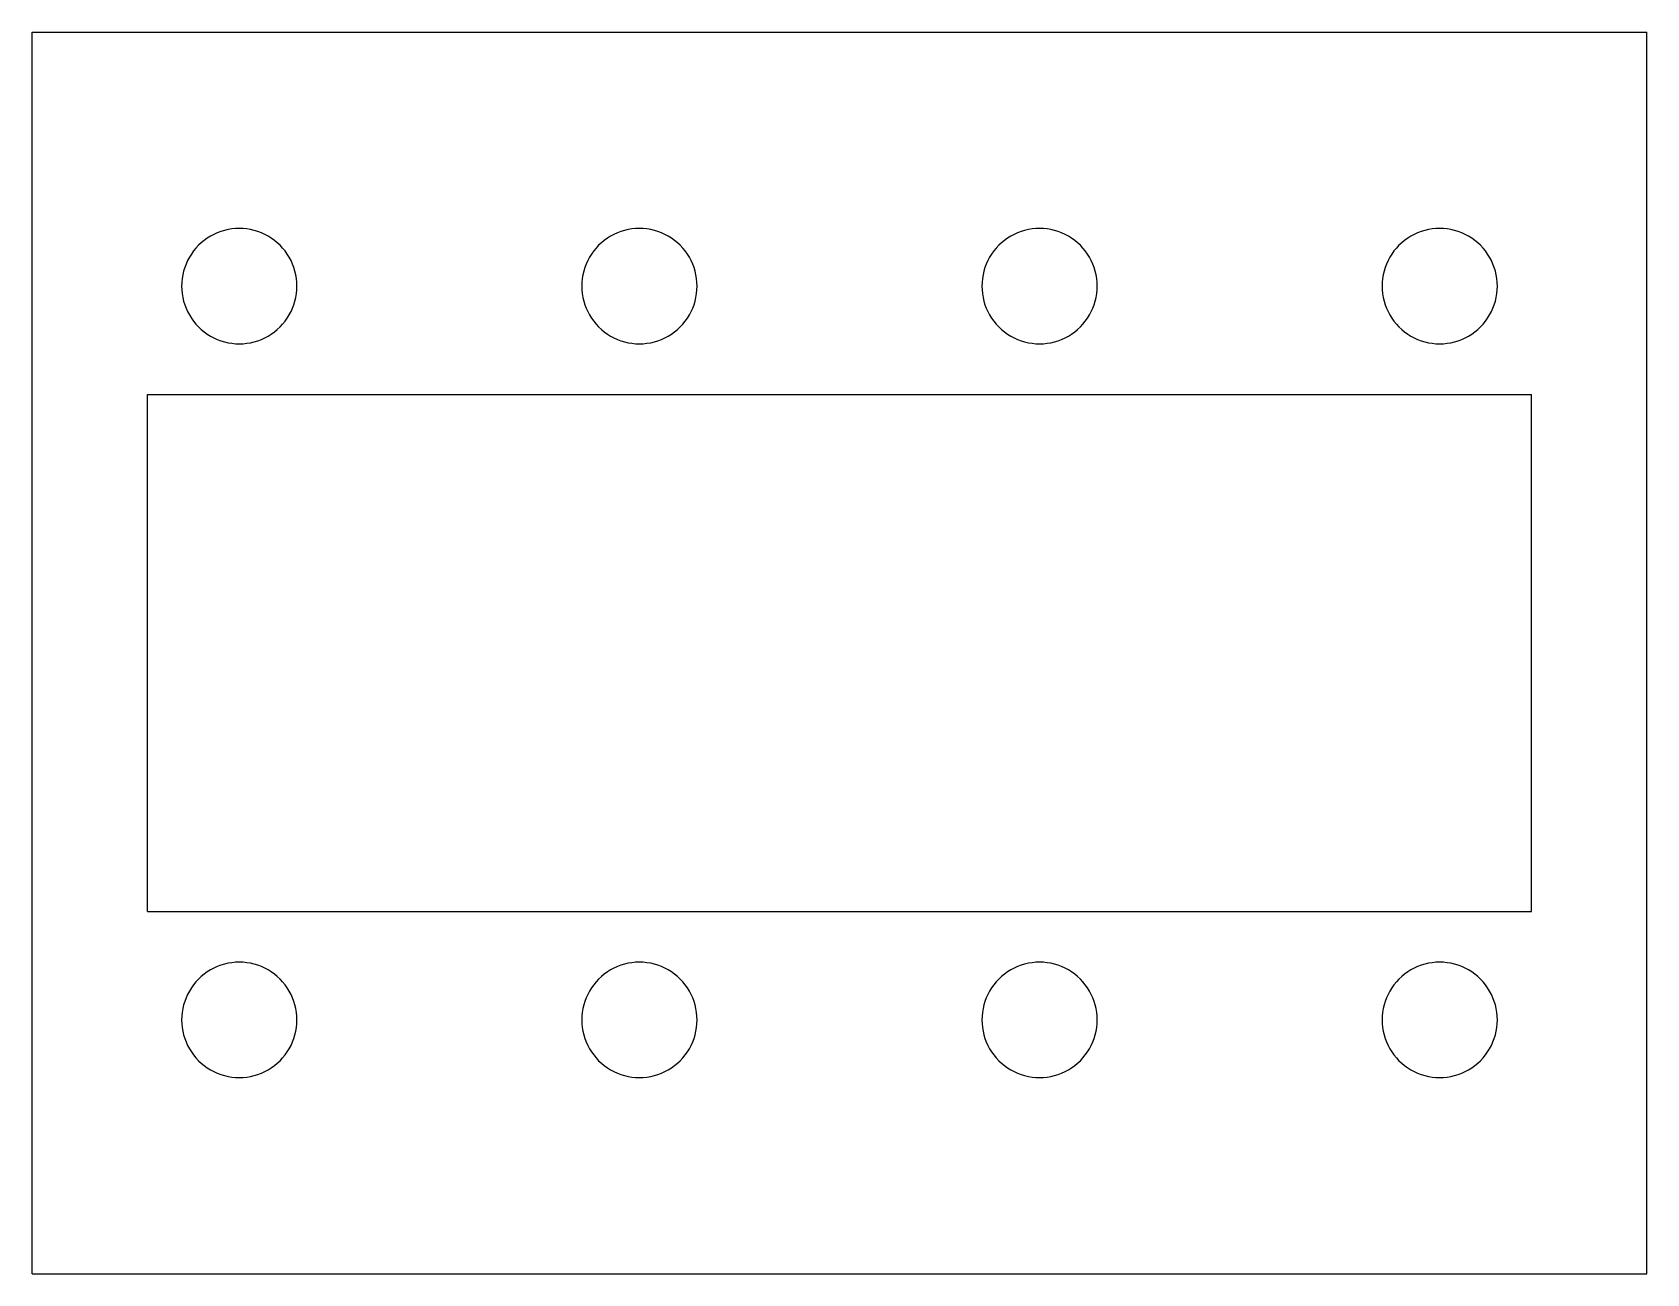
# Model space of a CAD drawing. Extents: x -36.5 to 33.5, y -19.3 to 34.5.
import ezdxf

# ---------------------------------------------------------------- set-up
doc = ezdxf.new("R2010")
doc.units = 0
doc.layers.get('0').update_dxf_attribs({"linetype": 'CONTINUOUS'})

msp = doc.modelspace()

# ---------------------------------------------------------------- linework, layer by layer
for p, q in [((-36.502, -19.299), (-36.502, 34.501)), ((-36.502, 34.501), (33.498, 34.501)), ((33.498, -19.299), (33.498, 34.501)), ((-28.174, 25.916), (-28.33, 25.868)), ((-28.014, 25.953), (-28.174, 25.916)), ((-27.853, 25.979), (-28.014, 25.953)), ((-27.69, 25.995), (-27.853, 25.979)), ((-27.527, 26.001), (-27.69, 25.995)), ((-27.363, 25.995), (-27.527, 26.001)), ((-27.2, 25.979), (-27.363, 25.995)), ((-27.039, 25.953), (-27.2, 25.979)), ((-26.88, 25.916), (-27.039, 25.953)), ((-26.723, 25.868), (-26.88, 25.916)), ((-10.824, 25.916), (-10.98, 25.868)), ((-10.664, 25.953), (-10.824, 25.916)), ((-10.503, 25.979), (-10.664, 25.953)), ((-10.34, 25.995), (-10.503, 25.979)), ((-10.177, 26.001), (-10.34, 25.995)), ((-10.013, 25.995), (-10.177, 26.001)), ((-9.85, 25.979), (-10.013, 25.995)), ((-9.689, 25.953), (-9.85, 25.979)), ((-9.53, 25.916), (-9.689, 25.953)), ((-9.373, 25.868), (-9.53, 25.916)), ((6.526, 25.916), (6.37, 25.868)), ((6.686, 25.953), (6.526, 25.916)), ((6.847, 25.979), (6.686, 25.953)), ((7.01, 25.995), (6.847, 25.979)), ((7.173, 26.001), (7.01, 25.995)), ((7.337, 25.995), (7.173, 26.001)), ((7.5, 25.979), (7.337, 25.995)), ((7.661, 25.953), (7.5, 25.979)), ((7.82, 25.916), (7.661, 25.953)), ((7.977, 25.868), (7.82, 25.916)), ((23.876, 25.916), (23.72, 25.868)), ((24.036, 25.953), (23.876, 25.916)), ((24.197, 25.979), (24.036, 25.953)), ((24.36, 25.995), (24.197, 25.979)), ((24.523, 26.001), (24.36, 25.995)), ((24.687, 25.995), (24.523, 26.001)), ((24.85, 25.979), (24.687, 25.995)), ((25.011, 25.953), (24.85, 25.979)), ((25.17, 25.916), (25.011, 25.953)), ((25.327, 25.868), (25.17, 25.916)), ((-29.294, 25.269), (-29.406, 25.149)), ((-29.175, 25.38), (-29.294, 25.269)), ((-29.049, 25.484), (-29.175, 25.38)), ((-28.916, 25.579), (-29.049, 25.484)), ((-28.777, 25.666), (-28.916, 25.579)), ((-28.632, 25.743), (-28.777, 25.666)), ((-28.483, 25.811), (-28.632, 25.743)), ((-28.33, 25.868), (-28.483, 25.811)), ((-26.57, 25.811), (-26.723, 25.868)), ((-26.421, 25.743), (-26.57, 25.811)), ((-26.277, 25.666), (-26.421, 25.743)), ((-26.138, 25.579), (-26.277, 25.666)), ((-26.005, 25.484), (-26.138, 25.579)), ((-25.878, 25.38), (-26.005, 25.484)), ((-25.759, 25.269), (-25.878, 25.38)), ((-25.647, 25.149), (-25.759, 25.269)), ((-11.944, 25.269), (-12.056, 25.149)), ((-11.825, 25.38), (-11.944, 25.269)), ((-11.699, 25.484), (-11.825, 25.38)), ((-11.566, 25.579), (-11.699, 25.484)), ((-11.427, 25.666), (-11.566, 25.579)), ((-11.282, 25.743), (-11.427, 25.666)), ((-11.133, 25.811), (-11.282, 25.743)), ((-10.98, 25.868), (-11.133, 25.811)), ((-9.22, 25.811), (-9.373, 25.868)), ((-9.071, 25.743), (-9.22, 25.811)), ((-8.927, 25.666), (-9.071, 25.743)), ((-8.788, 25.579), (-8.927, 25.666)), ((-8.655, 25.484), (-8.788, 25.579)), ((-8.528, 25.38), (-8.655, 25.484)), ((-8.409, 25.269), (-8.528, 25.38)), ((-8.297, 25.149), (-8.409, 25.269)), ((5.406, 25.269), (5.294, 25.149)), ((5.525, 25.38), (5.406, 25.269)), ((5.651, 25.484), (5.525, 25.38)), ((5.784, 25.579), (5.651, 25.484)), ((5.923, 25.666), (5.784, 25.579)), ((6.068, 25.743), (5.923, 25.666)), ((6.217, 25.811), (6.068, 25.743)), ((6.37, 25.868), (6.217, 25.811)), ((8.13, 25.811), (7.977, 25.868)), ((8.279, 25.743), (8.13, 25.811)), ((8.423, 25.666), (8.279, 25.743)), ((8.562, 25.579), (8.423, 25.666)), ((8.695, 25.484), (8.562, 25.579)), ((8.822, 25.38), (8.695, 25.484)), ((8.941, 25.269), (8.822, 25.38)), ((9.053, 25.149), (8.941, 25.269)), ((22.756, 25.269), (22.644, 25.149)), ((22.875, 25.38), (22.756, 25.269)), ((23.001, 25.484), (22.875, 25.38)), ((23.134, 25.579), (23.001, 25.484)), ((23.273, 25.666), (23.134, 25.579)), ((23.418, 25.743), (23.273, 25.666)), ((23.567, 25.811), (23.418, 25.743)), ((23.72, 25.868), (23.567, 25.811)), ((25.48, 25.811), (25.327, 25.868)), ((25.629, 25.743), (25.48, 25.811)), ((25.773, 25.666), (25.629, 25.743)), ((25.912, 25.579), (25.773, 25.666)), ((26.045, 25.484), (25.912, 25.579)), ((26.172, 25.38), (26.045, 25.484)), ((26.291, 25.269), (26.172, 25.38)), ((26.403, 25.149), (26.291, 25.269)), ((-29.769, 24.607), (-29.836, 24.458)), ((-29.692, 24.751), (-29.769, 24.607)), ((-29.605, 24.89), (-29.692, 24.751)), ((-29.51, 25.023), (-29.605, 24.89)), ((-29.406, 25.149), (-29.51, 25.023)), ((-25.543, 25.023), (-25.647, 25.149)), ((-25.448, 24.89), (-25.543, 25.023)), ((-25.362, 24.751), (-25.448, 24.89)), ((-25.284, 24.607), (-25.362, 24.751)), ((-25.217, 24.458), (-25.284, 24.607)), ((-12.419, 24.607), (-12.486, 24.458)), ((-12.342, 24.751), (-12.419, 24.607)), ((-12.255, 24.89), (-12.342, 24.751)), ((-12.16, 25.023), (-12.255, 24.89)), ((-12.056, 25.149), (-12.16, 25.023)), ((-8.193, 25.023), (-8.297, 25.149)), ((-8.098, 24.89), (-8.193, 25.023)), ((-8.012, 24.751), (-8.098, 24.89)), ((-7.934, 24.607), (-8.012, 24.751)), ((-7.867, 24.458), (-7.934, 24.607)), ((4.931, 24.607), (4.864, 24.458)), ((5.008, 24.751), (4.931, 24.607)), ((5.095, 24.89), (5.008, 24.751)), ((5.19, 25.023), (5.095, 24.89)), ((5.294, 25.149), (5.19, 25.023)), ((9.157, 25.023), (9.053, 25.149)), ((9.252, 24.89), (9.157, 25.023)), ((9.338, 24.751), (9.252, 24.89)), ((9.416, 24.607), (9.338, 24.751)), ((9.483, 24.458), (9.416, 24.607)), ((22.281, 24.607), (22.214, 24.458)), ((22.358, 24.751), (22.281, 24.607)), ((22.445, 24.89), (22.358, 24.751)), ((22.54, 25.023), (22.445, 24.89)), ((22.644, 25.149), (22.54, 25.023)), ((26.507, 25.023), (26.403, 25.149)), ((26.602, 24.89), (26.507, 25.023)), ((26.688, 24.751), (26.602, 24.89)), ((26.766, 24.607), (26.688, 24.751)), ((26.833, 24.458), (26.766, 24.607)), ((-30.005, 23.827), (-30.021, 23.664)), ((-29.979, 23.989), (-30.005, 23.827)), ((-29.941, 24.148), (-29.979, 23.989)), ((-29.894, 24.304), (-29.941, 24.148)), ((-29.836, 24.458), (-29.894, 24.304)), ((-25.159, 24.304), (-25.217, 24.458)), ((-25.112, 24.148), (-25.159, 24.304)), ((-25.075, 23.989), (-25.112, 24.148)), ((-25.048, 23.827), (-25.075, 23.989)), ((-25.032, 23.664), (-25.048, 23.827)), ((-12.655, 23.827), (-12.671, 23.664)), ((-12.629, 23.989), (-12.655, 23.827)), ((-12.591, 24.148), (-12.629, 23.989)), ((-12.544, 24.304), (-12.591, 24.148)), ((-12.486, 24.458), (-12.544, 24.304)), ((-7.809, 24.304), (-7.867, 24.458)), ((-7.762, 24.148), (-7.809, 24.304)), ((-7.725, 23.989), (-7.762, 24.148)), ((-7.698, 23.827), (-7.725, 23.989)), ((-7.682, 23.664), (-7.698, 23.827)), ((4.695, 23.827), (4.679, 23.664)), ((4.721, 23.989), (4.695, 23.827)), ((4.759, 24.148), (4.721, 23.989)), ((4.806, 24.304), (4.759, 24.148)), ((4.864, 24.458), (4.806, 24.304)), ((9.541, 24.304), (9.483, 24.458)), ((9.588, 24.148), (9.541, 24.304)), ((9.625, 23.989), (9.588, 24.148)), ((9.652, 23.827), (9.625, 23.989)), ((9.668, 23.664), (9.652, 23.827)), ((22.045, 23.827), (22.029, 23.664)), ((22.071, 23.989), (22.045, 23.827)), ((22.109, 24.148), (22.071, 23.989)), ((22.156, 24.304), (22.109, 24.148)), ((22.214, 24.458), (22.156, 24.304)), ((26.891, 24.304), (26.833, 24.458)), ((26.938, 24.148), (26.891, 24.304)), ((26.975, 23.989), (26.938, 24.148)), ((27.002, 23.827), (26.975, 23.989)), ((27.018, 23.664), (27.002, 23.827)), ((-30.021, 23.664), (-30.027, 23.501)), ((-30.027, 23.501), (-30.021, 23.337)), ((-30.021, 23.337), (-30.005, 23.174)), ((-30.005, 23.174), (-29.979, 23.013)), ((-25.075, 23.013), (-25.048, 23.174)), ((-25.048, 23.174), (-25.032, 23.337)), ((-25.027, 23.501), (-25.032, 23.664)), ((-25.032, 23.337), (-25.027, 23.501)), ((-12.671, 23.664), (-12.677, 23.501)), ((-12.677, 23.501), (-12.671, 23.337)), ((-12.671, 23.337), (-12.655, 23.174)), ((-12.655, 23.174), (-12.629, 23.013)), ((-7.725, 23.013), (-7.698, 23.174)), ((-7.698, 23.174), (-7.682, 23.337)), ((-7.677, 23.501), (-7.682, 23.664)), ((-7.682, 23.337), (-7.677, 23.501)), ((4.679, 23.664), (4.673, 23.501)), ((4.673, 23.501), (4.679, 23.337)), ((4.679, 23.337), (4.695, 23.174)), ((4.695, 23.174), (4.721, 23.013)), ((9.625, 23.013), (9.652, 23.174)), ((9.652, 23.174), (9.668, 23.337)), ((9.673, 23.501), (9.668, 23.664)), ((9.668, 23.337), (9.673, 23.501)), ((22.029, 23.664), (22.023, 23.501)), ((22.023, 23.501), (22.029, 23.337)), ((22.029, 23.337), (22.045, 23.174)), ((22.045, 23.174), (22.071, 23.013)), ((26.975, 23.013), (27.002, 23.174)), ((27.002, 23.174), (27.018, 23.337)), ((27.023, 23.501), (27.018, 23.664)), ((27.018, 23.337), (27.023, 23.501)), ((-29.979, 23.013), (-29.941, 22.854)), ((-29.941, 22.854), (-29.894, 22.697)), ((-29.894, 22.697), (-29.836, 22.544)), ((-29.836, 22.544), (-29.769, 22.395)), ((-25.284, 22.395), (-25.217, 22.544)), ((-25.217, 22.544), (-25.159, 22.697)), ((-25.159, 22.697), (-25.112, 22.854)), ((-25.112, 22.854), (-25.075, 23.013)), ((-12.629, 23.013), (-12.591, 22.854)), ((-12.591, 22.854), (-12.544, 22.697)), ((-12.544, 22.697), (-12.486, 22.544)), ((-12.486, 22.544), (-12.419, 22.395)), ((-7.934, 22.395), (-7.867, 22.544)), ((-7.867, 22.544), (-7.809, 22.697)), ((-7.809, 22.697), (-7.762, 22.854)), ((-7.762, 22.854), (-7.725, 23.013)), ((4.721, 23.013), (4.759, 22.854)), ((4.759, 22.854), (4.806, 22.697)), ((4.806, 22.697), (4.864, 22.544)), ((4.864, 22.544), (4.931, 22.395)), ((9.416, 22.395), (9.483, 22.544)), ((9.483, 22.544), (9.541, 22.697)), ((9.541, 22.697), (9.588, 22.854)), ((9.588, 22.854), (9.625, 23.013)), ((22.071, 23.013), (22.109, 22.854)), ((22.109, 22.854), (22.156, 22.697)), ((22.156, 22.697), (22.214, 22.544)), ((22.214, 22.544), (22.281, 22.395)), ((26.766, 22.395), (26.833, 22.544)), ((26.833, 22.544), (26.891, 22.697)), ((26.891, 22.697), (26.938, 22.854)), ((26.938, 22.854), (26.975, 23.013)), ((-29.769, 22.395), (-29.692, 22.251)), ((-29.692, 22.251), (-29.605, 22.112)), ((-29.605, 22.112), (-29.51, 21.979)), ((-29.51, 21.979), (-29.406, 21.852)), ((-29.406, 21.852), (-29.294, 21.733)), ((-29.294, 21.733), (-29.175, 21.621)), ((-25.878, 21.621), (-25.759, 21.733)), ((-25.759, 21.733), (-25.647, 21.852)), ((-25.647, 21.852), (-25.543, 21.979)), ((-25.543, 21.979), (-25.448, 22.112)), ((-25.448, 22.112), (-25.362, 22.251)), ((-25.362, 22.251), (-25.284, 22.395)), ((-12.419, 22.395), (-12.342, 22.251)), ((-12.342, 22.251), (-12.255, 22.112)), ((-12.255, 22.112), (-12.16, 21.979)), ((-12.16, 21.979), (-12.056, 21.852)), ((-12.056, 21.852), (-11.944, 21.733)), ((-11.944, 21.733), (-11.825, 21.621)), ((-8.528, 21.621), (-8.409, 21.733)), ((-8.409, 21.733), (-8.297, 21.852)), ((-8.297, 21.852), (-8.193, 21.979)), ((-8.193, 21.979), (-8.098, 22.112)), ((-8.098, 22.112), (-8.012, 22.251)), ((-8.012, 22.251), (-7.934, 22.395)), ((4.931, 22.395), (5.008, 22.251)), ((5.008, 22.251), (5.095, 22.112)), ((5.095, 22.112), (5.19, 21.979)), ((5.19, 21.979), (5.294, 21.852)), ((5.294, 21.852), (5.406, 21.733)), ((5.406, 21.733), (5.525, 21.621)), ((8.822, 21.621), (8.941, 21.733)), ((8.941, 21.733), (9.053, 21.852)), ((9.053, 21.852), (9.157, 21.979)), ((9.157, 21.979), (9.252, 22.112)), ((9.252, 22.112), (9.338, 22.251)), ((9.338, 22.251), (9.416, 22.395)), ((22.281, 22.395), (22.358, 22.251)), ((22.358, 22.251), (22.445, 22.112)), ((22.445, 22.112), (22.54, 21.979)), ((22.54, 21.979), (22.644, 21.852)), ((22.644, 21.852), (22.756, 21.733)), ((22.756, 21.733), (22.875, 21.621)), ((26.172, 21.621), (26.291, 21.733)), ((26.291, 21.733), (26.403, 21.852)), ((26.403, 21.852), (26.507, 21.979)), ((26.507, 21.979), (26.602, 22.112)), ((26.602, 22.112), (26.688, 22.251)), ((26.688, 22.251), (26.766, 22.395)), ((-29.175, 21.621), (-29.049, 21.517)), ((-29.049, 21.517), (-28.916, 21.422)), ((-28.916, 21.422), (-28.777, 21.336)), ((-28.777, 21.336), (-28.632, 21.259)), ((-28.632, 21.259), (-28.483, 21.191)), ((-28.483, 21.191), (-28.33, 21.133)), ((-28.33, 21.133), (-28.174, 21.086)), ((-28.174, 21.086), (-28.014, 21.049)), ((-28.014, 21.049), (-27.853, 21.022)), ((-27.853, 21.022), (-27.69, 21.006)), ((-27.69, 21.006), (-27.527, 21.001)), ((-27.527, 21.001), (-27.363, 21.006)), ((-27.363, 21.006), (-27.2, 21.022)), ((-27.2, 21.022), (-27.039, 21.049)), ((-27.039, 21.049), (-26.88, 21.086)), ((-26.88, 21.086), (-26.723, 21.133)), ((-26.723, 21.133), (-26.57, 21.191)), ((-26.57, 21.191), (-26.421, 21.259)), ((-26.421, 21.259), (-26.277, 21.336)), ((-26.277, 21.336), (-26.138, 21.422)), ((-26.138, 21.422), (-26.005, 21.517)), ((-26.005, 21.517), (-25.878, 21.621)), ((-11.825, 21.621), (-11.699, 21.517)), ((-11.699, 21.517), (-11.566, 21.422)), ((-11.566, 21.422), (-11.427, 21.336)), ((-11.427, 21.336), (-11.282, 21.259)), ((-11.282, 21.259), (-11.133, 21.191)), ((-11.133, 21.191), (-10.98, 21.133)), ((-10.98, 21.133), (-10.824, 21.086)), ((-10.824, 21.086), (-10.664, 21.049)), ((-10.664, 21.049), (-10.503, 21.022)), ((-10.503, 21.022), (-10.34, 21.006)), ((-10.34, 21.006), (-10.177, 21.001)), ((-10.177, 21.001), (-10.013, 21.006)), ((-10.013, 21.006), (-9.85, 21.022)), ((-9.85, 21.022), (-9.689, 21.049)), ((-9.689, 21.049), (-9.53, 21.086)), ((-9.53, 21.086), (-9.373, 21.133)), ((-9.373, 21.133), (-9.22, 21.191)), ((-9.22, 21.191), (-9.071, 21.259)), ((-9.071, 21.259), (-8.927, 21.336)), ((-8.927, 21.336), (-8.788, 21.422)), ((-8.788, 21.422), (-8.655, 21.517)), ((-8.655, 21.517), (-8.528, 21.621)), ((5.525, 21.621), (5.651, 21.517)), ((5.651, 21.517), (5.784, 21.422)), ((5.784, 21.422), (5.923, 21.336)), ((5.923, 21.336), (6.068, 21.259)), ((6.068, 21.259), (6.217, 21.191)), ((6.217, 21.191), (6.37, 21.133)), ((6.37, 21.133), (6.526, 21.086)), ((6.526, 21.086), (6.686, 21.049)), ((6.686, 21.049), (6.847, 21.022)), ((6.847, 21.022), (7.01, 21.006)), ((7.01, 21.006), (7.173, 21.001)), ((7.173, 21.001), (7.337, 21.006)), ((7.337, 21.006), (7.5, 21.022)), ((7.5, 21.022), (7.661, 21.049)), ((7.661, 21.049), (7.82, 21.086)), ((7.82, 21.086), (7.977, 21.133)), ((7.977, 21.133), (8.13, 21.191)), ((8.13, 21.191), (8.279, 21.259)), ((8.279, 21.259), (8.423, 21.336)), ((8.423, 21.336), (8.562, 21.422)), ((8.562, 21.422), (8.695, 21.517)), ((8.695, 21.517), (8.822, 21.621)), ((22.875, 21.621), (23.001, 21.517)), ((23.001, 21.517), (23.134, 21.422)), ((23.134, 21.422), (23.273, 21.336)), ((23.273, 21.336), (23.418, 21.259)), ((23.418, 21.259), (23.567, 21.191)), ((23.567, 21.191), (23.72, 21.133)), ((23.72, 21.133), (23.876, 21.086)), ((23.876, 21.086), (24.036, 21.049)), ((24.036, 21.049), (24.197, 21.022)), ((24.197, 21.022), (24.36, 21.006)), ((24.36, 21.006), (24.523, 21.001)), ((24.523, 21.001), (24.687, 21.006)), ((24.687, 21.006), (24.85, 21.022)), ((24.85, 21.022), (25.011, 21.049)), ((25.011, 21.049), (25.17, 21.086)), ((25.17, 21.086), (25.327, 21.133)), ((25.327, 21.133), (25.48, 21.191)), ((25.48, 21.191), (25.629, 21.259)), ((25.629, 21.259), (25.773, 21.336)), ((25.773, 21.336), (25.912, 21.422)), ((25.912, 21.422), (26.045, 21.517)), ((26.045, 21.517), (26.172, 21.621)), ((-31.502, -3.599), (-31.502, 18.801)), ((-31.502, 18.801), (28.498, 18.801)), ((28.498, -3.599), (28.498, 18.801)), ((-31.502, -3.599), (28.498, -3.599)), ((-28.916, -6.221), (-29.049, -6.316)), ((-28.777, -6.134), (-28.916, -6.221)), ((-28.632, -6.057), (-28.777, -6.134)), ((-28.483, -5.989), (-28.632, -6.057)), ((-28.33, -5.932), (-28.483, -5.989)), ((-28.174, -5.884), (-28.33, -5.932)), ((-28.014, -5.847), (-28.174, -5.884)), ((-27.853, -5.821), (-28.014, -5.847)), ((-27.69, -5.805), (-27.853, -5.821)), ((-27.527, -5.799), (-27.69, -5.805)), ((-27.363, -5.805), (-27.527, -5.799)), ((-27.2, -5.821), (-27.363, -5.805)), ((-27.039, -5.847), (-27.2, -5.821)), ((-26.88, -5.884), (-27.039, -5.847)), ((-26.723, -5.932), (-26.88, -5.884)), ((-26.57, -5.989), (-26.723, -5.932)), ((-26.421, -6.057), (-26.57, -5.989)), ((-26.277, -6.134), (-26.421, -6.057)), ((-26.138, -6.221), (-26.277, -6.134)), ((-26.005, -6.316), (-26.138, -6.221)), ((-11.566, -6.221), (-11.699, -6.316)), ((-11.427, -6.134), (-11.566, -6.221)), ((-11.282, -6.057), (-11.427, -6.134)), ((-11.133, -5.989), (-11.282, -6.057)), ((-10.98, -5.932), (-11.133, -5.989)), ((-10.824, -5.884), (-10.98, -5.932)), ((-10.664, -5.847), (-10.824, -5.884)), ((-10.503, -5.821), (-10.664, -5.847)), ((-10.34, -5.805), (-10.503, -5.821)), ((-10.177, -5.799), (-10.34, -5.805)), ((-10.013, -5.805), (-10.177, -5.799)), ((-9.85, -5.821), (-10.013, -5.805)), ((-9.689, -5.847), (-9.85, -5.821)), ((-9.53, -5.884), (-9.689, -5.847)), ((-9.373, -5.932), (-9.53, -5.884)), ((-9.22, -5.989), (-9.373, -5.932)), ((-9.071, -6.057), (-9.22, -5.989)), ((-8.927, -6.134), (-9.071, -6.057)), ((-8.788, -6.221), (-8.927, -6.134)), ((-8.655, -6.316), (-8.788, -6.221)), ((5.784, -6.221), (5.651, -6.316)), ((5.923, -6.134), (5.784, -6.221)), ((6.068, -6.057), (5.923, -6.134)), ((6.217, -5.989), (6.068, -6.057)), ((6.37, -5.932), (6.217, -5.989)), ((6.526, -5.884), (6.37, -5.932)), ((6.686, -5.847), (6.526, -5.884)), ((6.847, -5.821), (6.686, -5.847)), ((7.01, -5.805), (6.847, -5.821)), ((7.173, -5.799), (7.01, -5.805)), ((7.337, -5.805), (7.173, -5.799)), ((7.5, -5.821), (7.337, -5.805)), ((7.661, -5.847), (7.5, -5.821)), ((7.82, -5.884), (7.661, -5.847)), ((7.977, -5.932), (7.82, -5.884)), ((8.13, -5.989), (7.977, -5.932)), ((8.279, -6.057), (8.13, -5.989)), ((8.423, -6.134), (8.279, -6.057)), ((8.562, -6.221), (8.423, -6.134)), ((8.695, -6.316), (8.562, -6.221)), ((23.134, -6.221), (23.001, -6.316)), ((23.273, -6.134), (23.134, -6.221)), ((23.418, -6.057), (23.273, -6.134)), ((23.567, -5.989), (23.418, -6.057)), ((23.72, -5.932), (23.567, -5.989)), ((23.876, -5.884), (23.72, -5.932)), ((24.036, -5.847), (23.876, -5.884)), ((24.197, -5.821), (24.036, -5.847)), ((24.36, -5.805), (24.197, -5.821)), ((24.523, -5.799), (24.36, -5.805)), ((24.687, -5.805), (24.523, -5.799)), ((24.85, -5.821), (24.687, -5.805)), ((25.011, -5.847), (24.85, -5.821)), ((25.17, -5.884), (25.011, -5.847)), ((25.327, -5.932), (25.17, -5.884)), ((25.48, -5.989), (25.327, -5.932)), ((25.629, -6.057), (25.48, -5.989)), ((25.773, -6.134), (25.629, -6.057)), ((25.912, -6.221), (25.773, -6.134)), ((26.045, -6.316), (25.912, -6.221)), ((-29.605, -6.91), (-29.692, -7.049)), ((-29.51, -6.777), (-29.605, -6.91)), ((-29.406, -6.651), (-29.51, -6.777)), ((-29.294, -6.531), (-29.406, -6.651)), ((-29.175, -6.42), (-29.294, -6.531)), ((-29.049, -6.316), (-29.175, -6.42)), ((-25.878, -6.42), (-26.005, -6.316)), ((-25.759, -6.531), (-25.878, -6.42)), ((-25.647, -6.651), (-25.759, -6.531)), ((-25.543, -6.777), (-25.647, -6.651)), ((-25.448, -6.91), (-25.543, -6.777)), ((-25.362, -7.049), (-25.448, -6.91)), ((-12.255, -6.91), (-12.342, -7.049)), ((-12.16, -6.777), (-12.255, -6.91)), ((-12.056, -6.651), (-12.16, -6.777)), ((-11.944, -6.531), (-12.056, -6.651)), ((-11.825, -6.42), (-11.944, -6.531)), ((-11.699, -6.316), (-11.825, -6.42)), ((-8.528, -6.42), (-8.655, -6.316)), ((-8.409, -6.531), (-8.528, -6.42)), ((-8.297, -6.651), (-8.409, -6.531)), ((-8.193, -6.777), (-8.297, -6.651)), ((-8.098, -6.91), (-8.193, -6.777)), ((-8.012, -7.049), (-8.098, -6.91)), ((5.095, -6.91), (5.008, -7.049)), ((5.19, -6.777), (5.095, -6.91)), ((5.294, -6.651), (5.19, -6.777)), ((5.406, -6.531), (5.294, -6.651)), ((5.525, -6.42), (5.406, -6.531)), ((5.651, -6.316), (5.525, -6.42)), ((8.822, -6.42), (8.695, -6.316)), ((8.941, -6.531), (8.822, -6.42)), ((9.053, -6.651), (8.941, -6.531)), ((9.157, -6.777), (9.053, -6.651)), ((9.252, -6.91), (9.157, -6.777)), ((9.338, -7.049), (9.252, -6.91)), ((22.445, -6.91), (22.358, -7.049)), ((22.54, -6.777), (22.445, -6.91)), ((22.644, -6.651), (22.54, -6.777)), ((22.756, -6.531), (22.644, -6.651)), ((22.875, -6.42), (22.756, -6.531)), ((23.001, -6.316), (22.875, -6.42)), ((26.172, -6.42), (26.045, -6.316)), ((26.291, -6.531), (26.172, -6.42)), ((26.403, -6.651), (26.291, -6.531)), ((26.507, -6.777), (26.403, -6.651)), ((26.602, -6.91), (26.507, -6.777)), ((26.688, -7.049), (26.602, -6.91)), ((-29.941, -7.652), (-29.979, -7.811)), ((-29.894, -7.496), (-29.941, -7.652)), ((-29.836, -7.342), (-29.894, -7.496)), ((-29.769, -7.193), (-29.836, -7.342)), ((-29.692, -7.049), (-29.769, -7.193)), ((-25.284, -7.193), (-25.362, -7.049)), ((-25.217, -7.342), (-25.284, -7.193)), ((-25.159, -7.496), (-25.217, -7.342)), ((-25.112, -7.652), (-25.159, -7.496)), ((-25.075, -7.811), (-25.112, -7.652)), ((-12.591, -7.652), (-12.629, -7.811)), ((-12.544, -7.496), (-12.591, -7.652)), ((-12.486, -7.342), (-12.544, -7.496)), ((-12.419, -7.193), (-12.486, -7.342)), ((-12.342, -7.049), (-12.419, -7.193)), ((-7.934, -7.193), (-8.012, -7.049)), ((-7.867, -7.342), (-7.934, -7.193)), ((-7.809, -7.496), (-7.867, -7.342)), ((-7.762, -7.652), (-7.809, -7.496)), ((-7.725, -7.811), (-7.762, -7.652)), ((4.759, -7.652), (4.721, -7.811)), ((4.806, -7.496), (4.759, -7.652)), ((4.864, -7.342), (4.806, -7.496)), ((4.931, -7.193), (4.864, -7.342)), ((5.008, -7.049), (4.931, -7.193)), ((9.416, -7.193), (9.338, -7.049)), ((9.483, -7.342), (9.416, -7.193)), ((9.541, -7.496), (9.483, -7.342)), ((9.588, -7.652), (9.541, -7.496)), ((9.625, -7.811), (9.588, -7.652)), ((22.109, -7.652), (22.071, -7.811)), ((22.156, -7.496), (22.109, -7.652)), ((22.214, -7.342), (22.156, -7.496)), ((22.281, -7.193), (22.214, -7.342)), ((22.358, -7.049), (22.281, -7.193)), ((26.766, -7.193), (26.688, -7.049)), ((26.833, -7.342), (26.766, -7.193)), ((26.891, -7.496), (26.833, -7.342)), ((26.938, -7.652), (26.891, -7.496)), ((26.975, -7.811), (26.938, -7.652)), ((-30.021, -8.136), (-30.027, -8.299)), ((-30.027, -8.299), (-30.021, -8.463)), ((-30.005, -7.973), (-30.021, -8.136)), ((-29.979, -7.811), (-30.005, -7.973)), ((-25.048, -7.973), (-25.075, -7.811)), ((-25.032, -8.136), (-25.048, -7.973)), ((-25.027, -8.299), (-25.032, -8.136)), ((-25.032, -8.463), (-25.027, -8.299)), ((-12.671, -8.136), (-12.677, -8.299)), ((-12.677, -8.299), (-12.671, -8.463)), ((-12.655, -7.973), (-12.671, -8.136)), ((-12.629, -7.811), (-12.655, -7.973)), ((-7.698, -7.973), (-7.725, -7.811)), ((-7.682, -8.136), (-7.698, -7.973)), ((-7.677, -8.299), (-7.682, -8.136)), ((-7.682, -8.463), (-7.677, -8.299)), ((4.679, -8.136), (4.673, -8.299)), ((4.673, -8.299), (4.679, -8.463)), ((4.695, -7.973), (4.679, -8.136)), ((4.721, -7.811), (4.695, -7.973)), ((9.652, -7.973), (9.625, -7.811)), ((9.668, -8.136), (9.652, -7.973)), ((9.673, -8.299), (9.668, -8.136)), ((9.668, -8.463), (9.673, -8.299)), ((22.029, -8.136), (22.023, -8.299)), ((22.023, -8.299), (22.029, -8.463)), ((22.045, -7.973), (22.029, -8.136)), ((22.071, -7.811), (22.045, -7.973)), ((27.002, -7.973), (26.975, -7.811)), ((27.018, -8.136), (27.002, -7.973)), ((27.023, -8.299), (27.018, -8.136)), ((27.018, -8.463), (27.023, -8.299)), ((-30.021, -8.463), (-30.005, -8.626)), ((-30.005, -8.626), (-29.979, -8.787)), ((-29.979, -8.787), (-29.941, -8.946)), ((-29.941, -8.946), (-29.894, -9.103)), ((-25.159, -9.103), (-25.112, -8.946)), ((-25.112, -8.946), (-25.075, -8.787)), ((-25.075, -8.787), (-25.048, -8.626)), ((-25.048, -8.626), (-25.032, -8.463)), ((-12.671, -8.463), (-12.655, -8.626)), ((-12.655, -8.626), (-12.629, -8.787)), ((-12.629, -8.787), (-12.591, -8.946)), ((-12.591, -8.946), (-12.544, -9.103)), ((-7.809, -9.103), (-7.762, -8.946)), ((-7.762, -8.946), (-7.725, -8.787)), ((-7.725, -8.787), (-7.698, -8.626)), ((-7.698, -8.626), (-7.682, -8.463)), ((4.679, -8.463), (4.695, -8.626)), ((4.695, -8.626), (4.721, -8.787)), ((4.721, -8.787), (4.759, -8.946)), ((4.759, -8.946), (4.806, -9.103)), ((9.541, -9.103), (9.588, -8.946)), ((9.588, -8.946), (9.625, -8.787)), ((9.625, -8.787), (9.652, -8.626)), ((9.652, -8.626), (9.668, -8.463)), ((22.029, -8.463), (22.045, -8.626)), ((22.045, -8.626), (22.071, -8.787)), ((22.071, -8.787), (22.109, -8.946)), ((22.109, -8.946), (22.156, -9.103)), ((26.891, -9.103), (26.938, -8.946)), ((26.938, -8.946), (26.975, -8.787)), ((26.975, -8.787), (27.002, -8.626)), ((27.002, -8.626), (27.018, -8.463)), ((-29.894, -9.103), (-29.836, -9.256)), ((-29.836, -9.256), (-29.769, -9.405)), ((-29.769, -9.405), (-29.692, -9.549)), ((-29.692, -9.549), (-29.605, -9.688)), ((-29.605, -9.688), (-29.51, -9.821)), ((-25.543, -9.821), (-25.448, -9.688)), ((-25.448, -9.688), (-25.362, -9.549)), ((-25.362, -9.549), (-25.284, -9.405)), ((-25.284, -9.405), (-25.217, -9.256)), ((-25.217, -9.256), (-25.159, -9.103)), ((-12.544, -9.103), (-12.486, -9.256)), ((-12.486, -9.256), (-12.419, -9.405)), ((-12.419, -9.405), (-12.342, -9.549)), ((-12.342, -9.549), (-12.255, -9.688)), ((-12.255, -9.688), (-12.16, -9.821)), ((-8.193, -9.821), (-8.098, -9.688)), ((-8.098, -9.688), (-8.012, -9.549)), ((-8.012, -9.549), (-7.934, -9.405)), ((-7.934, -9.405), (-7.867, -9.256)), ((-7.867, -9.256), (-7.809, -9.103)), ((4.806, -9.103), (4.864, -9.256)), ((4.864, -9.256), (4.931, -9.405)), ((4.931, -9.405), (5.008, -9.549)), ((5.008, -9.549), (5.095, -9.688)), ((5.095, -9.688), (5.19, -9.821)), ((9.157, -9.821), (9.252, -9.688)), ((9.252, -9.688), (9.338, -9.549)), ((9.338, -9.549), (9.416, -9.405)), ((9.416, -9.405), (9.483, -9.256)), ((9.483, -9.256), (9.541, -9.103)), ((22.156, -9.103), (22.214, -9.256)), ((22.214, -9.256), (22.281, -9.405)), ((22.281, -9.405), (22.358, -9.549)), ((22.358, -9.549), (22.445, -9.688)), ((22.445, -9.688), (22.54, -9.821)), ((26.507, -9.821), (26.602, -9.688)), ((26.602, -9.688), (26.688, -9.549)), ((26.688, -9.549), (26.766, -9.405)), ((26.766, -9.405), (26.833, -9.256)), ((26.833, -9.256), (26.891, -9.103)), ((-29.51, -9.821), (-29.406, -9.948)), ((-29.406, -9.948), (-29.294, -10.067)), ((-29.294, -10.067), (-29.175, -10.179)), ((-29.175, -10.179), (-29.049, -10.283)), ((-29.049, -10.283), (-28.916, -10.378)), ((-28.916, -10.378), (-28.777, -10.464)), ((-28.777, -10.464), (-28.632, -10.541)), ((-26.421, -10.541), (-26.277, -10.464)), ((-26.277, -10.464), (-26.138, -10.378)), ((-26.138, -10.378), (-26.005, -10.283)), ((-26.005, -10.283), (-25.878, -10.179)), ((-25.878, -10.179), (-25.759, -10.067)), ((-25.759, -10.067), (-25.647, -9.948)), ((-25.647, -9.948), (-25.543, -9.821)), ((-12.16, -9.821), (-12.056, -9.948)), ((-12.056, -9.948), (-11.944, -10.067)), ((-11.944, -10.067), (-11.825, -10.179)), ((-11.825, -10.179), (-11.699, -10.283)), ((-11.699, -10.283), (-11.566, -10.378)), ((-11.566, -10.378), (-11.427, -10.464)), ((-11.427, -10.464), (-11.282, -10.541)), ((-9.071, -10.541), (-8.927, -10.464)), ((-8.927, -10.464), (-8.788, -10.378)), ((-8.788, -10.378), (-8.655, -10.283)), ((-8.655, -10.283), (-8.528, -10.179)), ((-8.528, -10.179), (-8.409, -10.067)), ((-8.409, -10.067), (-8.297, -9.948)), ((-8.297, -9.948), (-8.193, -9.821)), ((5.19, -9.821), (5.294, -9.948)), ((5.294, -9.948), (5.406, -10.067)), ((5.406, -10.067), (5.525, -10.179)), ((5.525, -10.179), (5.651, -10.283)), ((5.651, -10.283), (5.784, -10.378)), ((5.784, -10.378), (5.923, -10.464)), ((5.923, -10.464), (6.068, -10.541)), ((8.279, -10.541), (8.423, -10.464)), ((8.423, -10.464), (8.562, -10.378)), ((8.562, -10.378), (8.695, -10.283)), ((8.695, -10.283), (8.822, -10.179)), ((8.822, -10.179), (8.941, -10.067)), ((8.941, -10.067), (9.053, -9.948)), ((9.053, -9.948), (9.157, -9.821)), ((22.54, -9.821), (22.644, -9.948)), ((22.644, -9.948), (22.756, -10.067)), ((22.756, -10.067), (22.875, -10.179)), ((22.875, -10.179), (23.001, -10.283)), ((23.001, -10.283), (23.134, -10.378)), ((23.134, -10.378), (23.273, -10.464)), ((23.273, -10.464), (23.418, -10.541)), ((25.629, -10.541), (25.773, -10.464)), ((25.773, -10.464), (25.912, -10.378)), ((25.912, -10.378), (26.045, -10.283)), ((26.045, -10.283), (26.172, -10.179)), ((26.172, -10.179), (26.291, -10.067)), ((26.291, -10.067), (26.403, -9.948)), ((26.403, -9.948), (26.507, -9.821)), ((-28.632, -10.541), (-28.483, -10.609)), ((-28.483, -10.609), (-28.33, -10.667)), ((-28.33, -10.667), (-28.174, -10.714)), ((-28.174, -10.714), (-28.014, -10.751)), ((-28.014, -10.751), (-27.853, -10.778)), ((-27.853, -10.778), (-27.69, -10.794)), ((-27.69, -10.794), (-27.527, -10.799)), ((-27.527, -10.799), (-27.363, -10.794)), ((-27.363, -10.794), (-27.2, -10.778)), ((-27.2, -10.778), (-27.039, -10.751)), ((-27.039, -10.751), (-26.88, -10.714)), ((-26.88, -10.714), (-26.723, -10.667)), ((-26.723, -10.667), (-26.57, -10.609)), ((-26.57, -10.609), (-26.421, -10.541)), ((-11.282, -10.541), (-11.133, -10.609)), ((-11.133, -10.609), (-10.98, -10.667)), ((-10.98, -10.667), (-10.824, -10.714)), ((-10.824, -10.714), (-10.664, -10.751)), ((-10.664, -10.751), (-10.503, -10.778)), ((-10.503, -10.778), (-10.34, -10.794)), ((-10.34, -10.794), (-10.177, -10.799)), ((-10.177, -10.799), (-10.013, -10.794)), ((-10.013, -10.794), (-9.85, -10.778)), ((-9.85, -10.778), (-9.689, -10.751)), ((-9.689, -10.751), (-9.53, -10.714)), ((-9.53, -10.714), (-9.373, -10.667)), ((-9.373, -10.667), (-9.22, -10.609)), ((-9.22, -10.609), (-9.071, -10.541)), ((6.068, -10.541), (6.217, -10.609)), ((6.217, -10.609), (6.37, -10.667)), ((6.37, -10.667), (6.526, -10.714)), ((6.526, -10.714), (6.686, -10.751)), ((6.686, -10.751), (6.847, -10.778)), ((6.847, -10.778), (7.01, -10.794)), ((7.01, -10.794), (7.173, -10.799)), ((7.173, -10.799), (7.337, -10.794)), ((7.337, -10.794), (7.5, -10.778)), ((7.5, -10.778), (7.661, -10.751)), ((7.661, -10.751), (7.82, -10.714)), ((7.82, -10.714), (7.977, -10.667)), ((7.977, -10.667), (8.13, -10.609)), ((8.13, -10.609), (8.279, -10.541)), ((23.418, -10.541), (23.567, -10.609)), ((23.567, -10.609), (23.72, -10.667)), ((23.72, -10.667), (23.876, -10.714)), ((23.876, -10.714), (24.036, -10.751)), ((24.036, -10.751), (24.197, -10.778)), ((24.197, -10.778), (24.36, -10.794)), ((24.36, -10.794), (24.523, -10.799)), ((24.523, -10.799), (24.687, -10.794)), ((24.687, -10.794), (24.85, -10.778)), ((24.85, -10.778), (25.011, -10.751)), ((25.011, -10.751), (25.17, -10.714)), ((25.17, -10.714), (25.327, -10.667)), ((25.327, -10.667), (25.48, -10.609)), ((25.48, -10.609), (25.629, -10.541)), ((-36.502, -19.299), (33.498, -19.299))]:
    msp.add_line(p, q)

doc.saveas('drawing.dxf')
